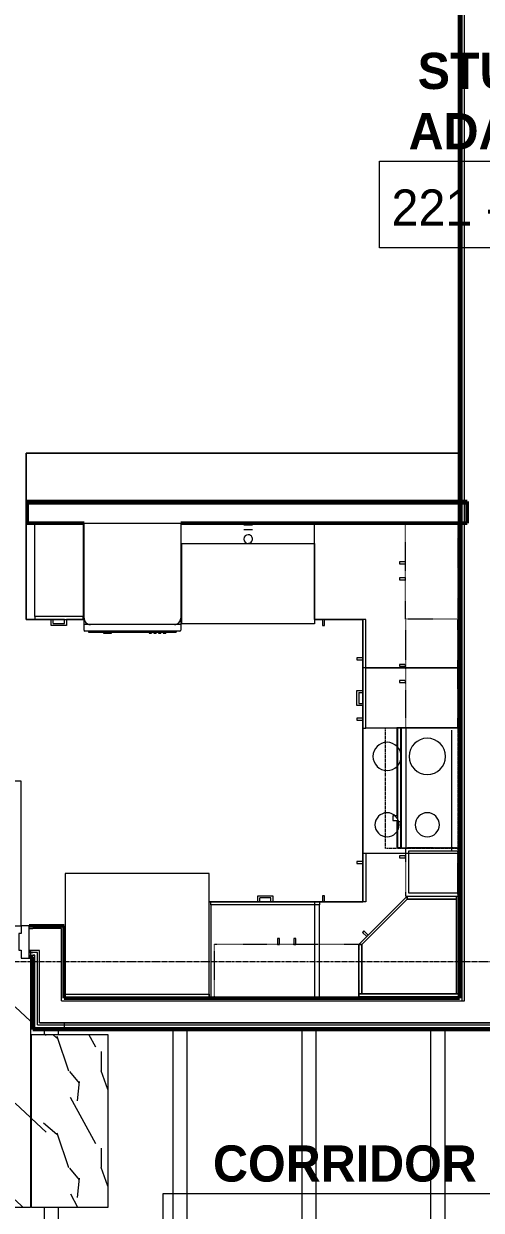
# Model space of a CAD drawing. Header units: inches. Extents: x -4218 to -1830, y 9767 to 12426.
# Drawn here: x -3028.8 to -2915.2, y 10405.5 to 10700.4 of the extents above; entities that cross this region are included whole.
import ezdxf

# ---------------------------------------------------------------- set-up
doc = ezdxf.new("R2010")
doc.units = ezdxf.units.IN
doc.header["$MEASUREMENT"] = 0
for name, pattern in [('Dash', [0.25, 0.125, -0.125]), ('Grid Line 1_2_', [0.875, 0.5, -0.125, 0.125, -0.125]), ('Overhead', [0.15625, 0.09375, -0.0625])]:
    doc.linetypes.add(name, pattern=pattern)
for name, color, linetype, lineweight in [('0-1', 7, 'Continuous', 5), ('0-2', 10, 'Continuous', 9), ('A-AREA-IDEN', 2, 'Continuous', 9), ('A-CLNG-1', 252, 'Continuous', 9), ('A-CLNG-2', 10, 'Continuous', 9), ('A-CLNG-PATT-1', 71, 'Continuous', 13), ('A-DOOR-1', 10, 'Continuous', 9), ('A-DOOR-2', 50, 'Continuous', 20), ('A-DOOR-FRAM-3', 50, 'Continuous', 20), ('A-FLOR-3', 192, 'Continuous', 9), ('A-WALL-1', 7, 'Continuous', 50), ('A-WALL-2', 250, 'Continuous', 13), ('A-WALL-4', 252, 'Continuous', 9), ('A-WALL-5', 253, 'Continuous', 9), ('A-WALL-7', 113, 'Continuous', 9), ('I-WALL-1', 7, 'Continuous', 50), ('I-WALL-3', 252, 'Continuous', 9), ('I-WALL-4', 253, 'Continuous', 9), ('I-WALL-5', 254, 'Continuous', 9), ('P-SANR-FIXT-1', 10, 'Continuous', 9), ('P-SANR-FIXT-2', 252, 'Continuous', 9), ('Q-CASE', 31, 'Continuous', 9), ('Q-CASE-1', 252, 'Continuous', 9), ('Q-CASE-2', 10, 'Continuous', 9), ('Q-CASE-3', 253, 'Continuous', 9), ('Q-CASE-4', 252, 'Dash', 9), ('Q-CASE-5', 253, 'Dash', 9), ('Q-CASE-6', 254, 'Continuous', 9), ('Q-CASE-8', 254, 'Dash', 9), ('Q-SPCQ-1', 10, 'Continuous', 9), ('Q-SPCQ-2', 91, 'Overhead', 9), ('S-BEAM', 12, 'Continuous', 9), ('S-GRID-1', 1, 'Grid Line 1_2_', 9)]:
    doc.layers.add(name, color=color, linetype=linetype, lineweight=lineweight)
doc.styles.add('Century Gothic', font='ufonts.com_century-gothic.ttf', dxfattribs={"height": 9})
doc.styles.add('Century Gothic_B', font='GOTHICB.TTF', dxfattribs={"height": 9})

# ---------------------------------------------------------------- blocks, each defined once
blk = doc.blocks.new('Refrigerator_-_Side-by-Side_6047 - 36_ X 30_-345559-BACKGROUND - RCP - 2ND FLOOR')
at = {"layer": 'Q-SPCQ-1'}
for p, q in [((17.87, 14.42), (-17.88, 14.42)), ((-17.88, 14.42), (-17.88, -15.58)), ((17.87, -15.58), (17.87, 14.42)), ((-17.88, -15.58), (17.87, -15.58))]:
    blk.add_line(p, q, dxfattribs=at)
blk = doc.blocks.new('Range - 24_ x 30_-2320547-BACKGROUND - RCP - 2ND FLOOR')
at = {"layer": 'Q-SPCQ-1'}
blk.add_line((0, 22), (30, 22), dxfattribs=at)
for centre, radius, start, end in [((6.5, 16), 4.5, 360, 180), ((23.5, 16), 3, 360, 180), ((6.5, 16), 4.5, 180, 360), ((23.5, 16), 3, 180, 0), ((6.5, 6), 3.5, 360, 180), ((23.5, 6), 3, 360, 180), ((6.5, 6), 3.5, 180, 0), ((23.5, 6), 3, 180, 360)]:
    blk.add_arc(centre, radius, start, end, dxfattribs=at)
blk = doc.blocks.new('Dishwasher_15404 - 34_ counter-V56-BACKGROUND - RCP - 2ND FLOOR')
at = {"layer": 'Q-SPCQ-1'}
for p, q in [((0, 24), (23.68, 24)), ((0, 0), (0, 24)), ((23.68, 24), (25.25, 24)), ((25.25, 24), (26.68, 24)), ((25.25, 24), (25.25, 22.43)), ((26.87, 23.8), (26.87, 0.2)), ((25.25, 22.43), (25.25, 1.57)), ((26.87, 22.91), (27.12, 22.91)), ((27.12, 21.39), (27.12, 22.91)), ((27.12, 20.19), (27.12, 21.39)), ((27.12, 20.28), (27.37, 20.28)), ((27.12, 3.81), (27.12, 20.19)), ((27.12, 19.69), (27.37, 19.69)), ((27.12, 19.1), (27.37, 19.1)), ((27.12, 18.51), (27.37, 18.51)), ((27.12, 17.92), (27.37, 17.92)), ((27.37, 17.33), (27.37, 17.92)), ((27.37, 19.69), (27.37, 20.28)), ((27.37, 18.51), (27.37, 19.1)), ((27.12, 17.33), (27.37, 17.33)), ((27.12, 16.74), (27.37, 16.74)), ((27.12, 16.15), (27.37, 16.15)), ((27.37, 16.15), (27.37, 16.74)), ((27.37, 6.79), (27.12, 6.79)), ((27.37, 5.81), (27.37, 6.79)), ((27.12, 4.82), (27.37, 4.82)), ((27.12, 2.61), (27.12, 3.81)), ((27.37, 4.82), (27.37, 5.81)), ((23.68, 0), (0, 0)), ((25.25, 1.57), (25.25, 0)), ((26.87, 1.09), (27.12, 1.09)), ((27.12, 1.09), (27.12, 2.61)), ((25.25, 0), (23.68, 0)), ((26.68, 0), (25.25, 0))]:
    blk.add_line(p, q, dxfattribs=at)
for centre, radius, start, end in [((23.68, 22.43), 1.57, 360, 90), ((26.68, 23.8), 0.197, 360, 90), ((23.68, 22.43), 1.57, 32.077, 42.3359), ((23.68, 22.43), 1.57, 17.8182, 27.5266), ((23.68, 22.43), 1.57, 360, 12.8219), ((23.68, 1.57), 1.57, 270, 360), ((23.68, 1.57), 1.57, 317.6641, 327.923), ((23.68, 1.57), 1.57, 332.4734, 342.1818), ((23.68, 1.57), 1.57, 346.3575, 360), ((26.68, 0.2), 0.197, 270, 360), ((26.68, 0.2), 0.197, 270, 345)]:
    blk.add_arc(centre, radius, start, end, dxfattribs=at)
blk = doc.blocks.new('30quot_MicrowaveVent_11166 - 70cm miele oven-V57-BACKGROUND - RCP - 2ND FLOOR')
at = {"layer": 'Q-CASE-1'}
for p, q in [((-14.2, -0.38), (-14.2, -13.23)), ((15.68, -13.23), (15.68, -0.38)), ((-14.2, -13.23), (-14.2, -14.49)), ((15.68, -13.23), (-14.2, -13.23)), ((-14.2, -14.49), (15.68, -14.49)), ((9.18, -14.61), (-14.2, -14.61)), ((-14.2, -14.61), (-14.2, -15.39)), ((9.18, -14.61), (9.18, -15.39)), ((15.68, -14.61), (9.18, -14.61)), ((9.18, -14.61), (9.18, -15.39)), ((15.68, -14.49), (15.68, -13.23)), ((15.68, -14.61), (15.68, -15.39)), ((-14.2, -15.39), (-14.2, -15.54)), ((-14.2, -15.39), (9.18, -15.39)), ((-14.2, -15.54), (-14.2, -15.6)), ((-14.2, -15.6), (7.69, -15.6)), ((7.69, -15.39), (7.69, -16.16)), ((7.69, -16.16), (7.69, -16.6)), ((7.69, -16.6), (7.69, -16.55)), ((7.69, -16.6), (8.88, -16.6)), ((8.88, -16.55), (8.88, -15.39)), ((8.88, -15.6), (15.68, -15.6)), ((9.18, -15.39), (15.68, -15.39)), ((15.68, -15.6), (15.68, -15.39))]:
    blk.add_line(p, q, dxfattribs=at)
at = {"layer": 'Q-CASE-3'}
for p, q in [((-14.2, 0), (-14.2, -0.38)), ((15.68, -0.38), (15.68, 0))]:
    blk.add_line(p, q, dxfattribs=at)
at = {"layer": 'Q-CASE-6'}
blk.add_line((15.68, 0), (-14.2, 0), dxfattribs=at)
blk = doc.blocks.new('300 Series Wall Hung Cabinet_302 - 36_ x 36_-2571299-BACKGROUND - RCP - 2ND FLOOR')
at = {"layer": 'Q-CASE-1'}
for p, q in [((-1.76, -13.19), (-2.25, -13.19)), ((-2.25, -13.19), (-2.25, -14.69)), ((-2.25, -14.69), (-1.76, -14.69)), ((-1.76, -14.69), (-1.76, -13.19)), ((2.24, -13.19), (1.75, -13.19)), ((1.75, -13.19), (1.75, -14.69)), ((1.75, -14.69), (2.24, -14.69)), ((2.24, -14.69), (2.24, -13.19))]:
    blk.add_line(p, q, dxfattribs=at)
at = {"layer": 'Q-CASE-4'}
for p, q in [((-18, -0.19), (-18, -13.19)), ((18, -13.19), (18, -0.19)), ((-18, -13.19), (18, -13.19))]:
    blk.add_line(p, q, dxfattribs=at)
at = {"layer": 'Q-CASE-5'}
blk.add_line((18, -0.19), (-18, -0.19), dxfattribs=at)
blk = doc.blocks.new('Base Cabinet 3 Drawer 230 - Base Cabinet 3 Drawer 230 27_-2602705-BACKGROUND - RCP - 2ND FLOOR')
at = {"layer": 'Q-CASE-2'}
for p, q in [((-12.76, 24), (14.24, 24)), ((-12.76, 23.25), (-12.76, 24)), ((-1.14, 24), (-1.14, 25.5)), ((-1.14, 25.5), (2.61, 25.5)), ((-1.14, 24), (-0.64, 24)), ((2.11, 25), (-0.64, 25)), ((-0.64, 24), (-0.64, 25)), ((2.11, 24), (2.11, 25)), ((2.61, 24), (2.11, 24)), ((2.61, 25.5), (2.61, 24)), ((14.24, 24), (14.24, 23.25)), ((14.24, 23.25), (-12.76, 23.25)), ((-12.76, 23.25), (-12.76, 0)), ((14.24, 0), (14.24, 23.25)), ((-12.76, 0), (14.24, 0))]:
    blk.add_line(p, q, dxfattribs=at)
blk = doc.blocks.new('Base Cabinet 4 Drawer 254 - Base Cabinet 4 Drawer 254 12_-2556189-BACKGROUND - RCP - 2ND FLOOR')
at = {"layer": 'Q-CASE-2'}
for p, q in [((-5.26, -23.25), (-5.26, 0)), ((-5.26, 0), (6.74, 0)), ((6.74, 0), (6.74, -23.25)), ((-5.26, -23.25), (-5.26, -24)), ((6.74, -23.25), (-5.26, -23.25)), ((6.74, -24), (6.74, -23.25)), ((-5.26, -24), (6.74, -24)), ((-0.64, -24), (-1.14, -24)), ((-1.14, -25.5), (-1.14, -24)), ((2.61, -25.5), (-1.14, -25.5)), ((-0.64, -25), (-0.64, -24)), ((-0.64, -25), (2.11, -25)), ((2.11, -25), (2.11, -24)), ((2.11, -24), (2.61, -24)), ((2.61, -24), (2.61, -25.5))]:
    blk.add_line(p, q, dxfattribs=at)
blk = doc.blocks.new('kitchen_faucet_14143 - kitchen_faucet_14143-V58-BACKGROUND - RCP - 2ND FLOOR')
at = {"layer": 'P-SANR-FIXT-2'}
for p, q in [((2.26, 0.54), (2.26, 1.08)), ((2.26, -1.08), (2.26, 0.54)), ((2.34, 1.08), (2.34, 0.54)), ((2.34, 0.54), (2.34, -0.28)), ((3.44, 0.29), (3.44, 1.08)), ((3.44, -1.08), (3.44, 0.28)), ((2.34, -0.28), (2.34, -1.08))]:
    blk.add_line(p, q, dxfattribs=at)
at = {"layer": 'P-SANR-FIXT-2', "flags": 128}
for points in [[(-1.12, 0.66), (-1.08, 0.65), (-1.04, 0.64)], [(-1.04, 0.64), (-1, 0.62), (-0.96, 0.61), (-0.92, 0.6)]]:
    blk.add_lwpolyline(points, dxfattribs=at)
at = {"layer": 'P-SANR-FIXT-2'}
for start, end in [(0, 180), (180, 195), (225, 0), (195, 225)]:
    blk.add_arc((0, 0), 1.08, start, end, dxfattribs=at)
blk = doc.blocks.new('Stainless Steel Farmhous Kitchen Sink - Stainless Steel Farmhous Kitchen Sink-2552578-BACKGROUND - RCP - 2ND FLOOR')
at = {"layer": 'P-SANR-FIXT-1'}
for p, q in [((-33, 22.2), (0, 22.2)), ((-33, 2.25), (-33, 22.2)), ((0, 22.2), (0, 2.25)), ((0, 2.25), (-33, 2.25))]:
    blk.add_line(p, q, dxfattribs=at)
blk = doc.blocks.new('308 - 308-V60-BACKGROUND - RCP - 2ND FLOOR')
at = {"layer": 'Q-CASE'}
for p, q in [((-12, 13.19), (0, 25.19)), ((0, 24.44), (-11.25, 13.19)), ((0, 25.19), (0, 24.44)), ((-11.25, 13.19), (-12, 13.19))]:
    blk.add_line(p, q, dxfattribs=at)
at = {"layer": 'Q-CASE-1'}
for p, q in [((-11.25, 13.19), (0, 24.44)), ((0, 25.19), (12.25, 25.19)), ((0, 24.44), (0, 25.19)), ((0, 24.44), (12.25, 24.44)), ((12.25, 24.44), (0, 24.44)), ((12.25, 25.19), (12.25, 24.44)), ((12.25, 0.94), (12.25, 25.19)), ((12.25, 25.19), (12.63, 25.19)), ((12.25, 24.44), (12.25, 0.94)), ((-10.76, 16.55), (-11.11, 16.2)), ((-11.11, 16.2), (-10.05, 15.14)), ((-9.7, 15.49), (-10.76, 16.55)), ((-12, 13.19), (-11.25, 13.19)), ((-12, 0.94), (-12, 13.19)), ((-11.25, 0.94), (-11.25, 13.19)), ((-11.25, 13.19), (-11.25, 0.94)), ((-11.25, 0.94), (-12, 0.94)), ((-12, 0.19), (-12, 0.94)), ((-12, 0.94), (12.63, 0.94)), ((12.25, 0.94), (-11.25, 0.94)), ((12.63, 0.94), (12.25, 0.94))]:
    blk.add_line(p, q, dxfattribs=at)
at = {"layer": 'Q-CASE-3'}
for p, q in [((12.63, 25.19), (13, 25.19)), ((12.62, 0.19), (-12, 0.19)), ((13, 0.94), (12.63, 0.94)), ((12.63, 0.94), (13, 0.94))]:
    blk.add_line(p, q, dxfattribs=at)
at = {"layer": 'Q-CASE-6'}
for p, q in [((13, 25.19), (13, 0.94)), ((13, 0.19), (12.63, 0.19)), ((13, 0.94), (13, 0.19))]:
    blk.add_line(p, q, dxfattribs=at)
blk = doc.blocks.new('Base Cabinet Corner 197 - Base Cabinet Corner 197-2569781-BACKGROUND - RCP - 2ND FLOOR')
at = {"layer": 'Q-CASE-2'}
for p, q in [((0.74, 36), (-23.26, 36)), ((-23.26, 36), (-23.26, 0)), ((0.74, 23.25), (0.74, 36)), ((0.74, 24), (0.74, 36)), ((0.73, 34), (0.73, 33.51)), ((2.23, 34), (0.73, 34)), ((0.73, 33.51), (2.23, 33.51)), ((2.23, 33.51), (2.23, 34)), ((12.74, 24), (0.74, 24)), ((0.74, 23.25), (0.74, 24)), ((10.73, 25.5), (10.24, 25.5)), ((10.24, 25.5), (10.24, 24)), ((10.24, 24), (10.73, 24)), ((10.73, 24), (10.73, 25.5)), ((12.74, 0), (12.74, 24)), ((12.74, 23.25), (0.74, 23.25)), ((-23.26, 0), (12.74, 0))]:
    blk.add_line(p, q, dxfattribs=at)
blk = doc.blocks.new('300 Series Wall Hung Cabinet_302 - 27_ X 36_-2604985-BACKGROUND - RCP - 2ND FLOOR')
at = {"layer": 'Q-CASE-1'}
for p, q in [((-1.76, -13.19), (-2.25, -13.19)), ((-2.25, -13.19), (-2.25, -14.69)), ((-2.25, -14.69), (-1.76, -14.69)), ((-1.76, -14.69), (-1.76, -13.19)), ((2.24, -13.19), (1.75, -13.19)), ((1.75, -13.19), (1.75, -14.69)), ((1.75, -14.69), (2.24, -14.69)), ((2.24, -14.69), (2.24, -13.19))]:
    blk.add_line(p, q, dxfattribs=at)
at = {"layer": 'Q-CASE-4'}
for p, q in [((-13.5, -0.19), (-13.5, -13.19)), ((13.5, -13.19), (13.5, -0.19)), ((-13.5, -13.19), (13.5, -13.19))]:
    blk.add_line(p, q, dxfattribs=at)
at = {"layer": 'Q-CASE-5'}
blk.add_line((13.5, -0.19), (-13.5, -0.19), dxfattribs=at)
blk = doc.blocks.new('Base Cabinet Corner 197 - Base Cabinet Corner 197-2565125-BACKGROUND - RCP - 2ND FLOOR')
at = {"layer": 'Q-CASE-2'}
for p, q in [((-23.26, 0), (12.74, 0)), ((-23.26, -36), (-23.26, 0)), ((12.74, 0), (12.74, -24)), ((0.74, -23.25), (0.74, -36)), ((12.74, -23.25), (0.74, -23.25)), ((0.74, -23.25), (0.74, -24)), ((0.74, -24), (0.74, -36)), ((12.74, -24), (0.74, -24)), ((10.73, -24), (10.24, -24)), ((10.24, -24), (10.24, -25.5)), ((10.24, -25.5), (10.73, -25.5)), ((10.73, -25.5), (10.73, -24)), ((2.23, -33.51), (0.73, -33.51)), ((0.73, -33.51), (0.73, -34)), ((0.73, -34), (2.23, -34)), ((2.23, -34), (2.23, -33.51)), ((0.74, -36), (-23.26, -36))]:
    blk.add_line(p, q, dxfattribs=at)
blk = doc.blocks.new('300 Series Wall Hung Cabinet_301 - 12_-2216986-BACKGROUND - RCP - 2ND FLOOR')
at = {"layer": 'Q-CASE-1'}
for p, q in [((-5.25, -12.44), (-5.25, -0.19)), ((5.25, -0.19), (5.25, -12.44)), ((5.25, -12.44), (-5.25, -12.44)), ((-3.51, -13.19), (-4, -13.19)), ((-4, -13.19), (-4, -14.69)), ((-4, -14.69), (-3.51, -14.69)), ((-3.51, -14.69), (-3.51, -13.19))]:
    blk.add_line(p, q, dxfattribs=at)
at = {"layer": 'Q-CASE-3'}
blk.add_line((-5.25, -0.19), (5.25, -0.19), dxfattribs=at)
at = {"layer": 'Q-CASE-4'}
for p, q in [((-6, -0.19), (-6, -13.19)), ((6, -13.19), (6, -0.19)), ((-6, -13.19), (6, -13.19))]:
    blk.add_line(p, q, dxfattribs=at)
at = {"layer": 'Q-CASE-5'}
blk.add_line((6, -0.19), (-6, -0.19), dxfattribs=at)
blk = doc.blocks.new('Single Door 1 Drawer 211 - 211 Base Cabinet Single Door1 Drawer 15_-2709718-BACKGROUND - RCP - 2ND FLOOR')
at = {"layer": 'Q-CASE-2'}
for p, q in [((-11.26, -23.25), (-11.26, 0)), ((-11.26, 0), (3.74, 0)), ((3.74, 0), (3.74, -23.25)), ((-11.26, -23.25), (-11.26, -24)), ((3.74, -23.25), (-11.26, -23.25)), ((3.74, -24), (3.74, -23.25)), ((-11.26, -24), (3.74, -24)), ((-5.14, -24), (-5.64, -24)), ((-5.64, -25.5), (-5.64, -24)), ((-1.89, -25.5), (-5.64, -25.5)), ((-5.14, -25), (-5.14, -24)), ((-5.14, -25), (-2.39, -25)), ((-2.39, -25), (-2.39, -24)), ((-2.39, -24), (-1.89, -24)), ((-1.89, -24), (-1.89, -25.5)), ((1.73, -24), (1.24, -24)), ((1.24, -24), (1.24, -25.5)), ((1.24, -25.5), (1.73, -25.5)), ((1.73, -25.5), (1.73, -24))]:
    blk.add_line(p, q, dxfattribs=at)
blk = doc.blocks.new('300 Series Wall Hung Cabinet_302 - 24_ X 36_-V72-BACKGROUND - RCP - 2ND FLOOR')
at = {"layer": 'Q-CASE-1'}
for p, q in [((-1.76, 14.69), (-2.25, 14.69)), ((-2.25, 14.69), (-2.25, 13.19)), ((-2.25, 13.19), (-1.76, 13.19)), ((-1.76, 13.19), (-1.76, 14.69)), ((2.24, 14.69), (1.75, 14.69)), ((1.75, 14.69), (1.75, 13.19)), ((1.75, 13.19), (2.24, 13.19)), ((2.24, 13.19), (2.24, 14.69))]:
    blk.add_line(p, q, dxfattribs=at)
at = {"layer": 'Q-CASE-4'}
for p, q in [((-12, 0.19), (-12, 13.19)), ((-12, 13.19), (11.87, 13.19))]:
    blk.add_line(p, q, dxfattribs=at)
at = {"layer": 'Q-CASE-5'}
for p, q in [((11.87, 13.19), (12, 13.19)), ((12, 13.19), (12, 0.19)), ((11.87, 0.19), (-12, 0.19))]:
    blk.add_line(p, q, dxfattribs=at)
at = {"layer": 'Q-CASE-8'}
blk.add_line((12, 0.19), (11.87, 0.19), dxfattribs=at)
blk = doc.blocks.new('Range_Hood_386 - 30_ Wide-2577799-BACKGROUND - RCP - 2ND FLOOR')
at = {"layer": 'Q-SPCQ-2'}
for p, q in [((-15, -6), (-15, 12)), ((-15, 12), (15, 12)), ((15, 12), (15, -6)), ((15, -6), (-15, -6))]:
    blk.add_line(p, q, dxfattribs=at)
blk = doc.blocks.new('CTR - 1st Phase - Unit Layouts_rvt-1-BACKGROUND - RCP - 2ND FLOOR')
at = {"layer": 'A-WALL-1'}
for p, q in [((-3027.92, 10576.29), (-3027.92, 10581.66)), ((-3027.92, 10581.66), (-2918.7, 10581.66)), ((-2918.7, 10581.66), (-2918.7, 10576.29)), ((-3013.82, 10576.29), (-3027.92, 10576.29)), ((-2918.7, 10576.29), (-2989.82, 10576.29))]:
    blk.add_line(p, q, dxfattribs=at)
at = {"layer": 'A-WALL-2'}
blk.add_line((-3027.92, 10581.04), (-2918.7, 10581.04), dxfattribs=at)
at = {"layer": 'A-WALL-4'}
for p, q in [((-3027.92, 10581.66), (-3027.92, 10576.29)), ((-3027.92, 10581.66), (-2920.57, 10581.66)), ((-3013.82, 10576.29), (-3027.92, 10576.29)), ((-2920.57, 10576.29), (-2989.82, 10576.29))]:
    blk.add_line(p, q, dxfattribs=at)
at = {"layer": 'A-WALL-5'}
for p, q in [((-2920.57, 10581.66), (-2918.7, 10581.66)), ((-2918.7, 10581.66), (-2918.7, 10576.29)), ((-2918.7, 10576.29), (-2920.57, 10576.29))]:
    blk.add_line(p, q, dxfattribs=at)
at = {"layer": 'A-WALL-7'}
for p, q in [((-2920.57, 10593.66), (-3028.16, 10593.66)), ((-3028.16, 10593.66), (-3028.16, 10552.29)), ((-3028.16, 10552.29), (-3028.16, 10593.66)), ((-3028.16, 10593.66), (-2920.57, 10593.66)), ((-2920.57, 10581.66), (-2920.57, 10593.66)), ((-2920.57, 10593.66), (-2920.57, 10581.66)), ((-2920.57, 10576.29), (-2920.57, 10581.66)), ((-2920.57, 10581.66), (-2920.57, 10576.29)), ((-2920.57, 10458.16), (-2920.57, 10576.29)), ((-2920.57, 10576.29), (-2920.57, 10458.16)), ((-3028.16, 10552.29), (-3021.94, 10552.29)), ((-3021.94, 10552.29), (-3028.16, 10552.29)), ((-3021.45, 10552.29), (-3018.7, 10552.29)), ((-3018.7, 10552.29), (-3021.45, 10552.29)), ((-3018.21, 10552.29), (-3013.82, 10552.29)), ((-3013.82, 10552.29), (-3018.21, 10552.29)), ((-2989.82, 10552.29), (-2989.57, 10552.29)), ((-2989.57, 10552.29), (-2989.82, 10552.29)), ((-2956.57, 10552.29), (-2954.57, 10552.29)), ((-2954.57, 10552.29), (-2956.57, 10552.29)), ((-2954.09, 10552.29), (-2944.57, 10552.29)), ((-2944.57, 10552.29), (-2954.09, 10552.29)), ((-2944.57, 10552.29), (-2944.57, 10542.79)), ((-2944.57, 10542.79), (-2944.57, 10552.29)), ((-2944.57, 10542.79), (-2944.57, 10542.3)), ((-2944.57, 10542.3), (-2944.57, 10534.66)), ((-2944.57, 10534.66), (-2944.57, 10542.3)), ((-2944.57, 10534.66), (-2944.57, 10534.17)), ((-2944.57, 10534.17), (-2944.57, 10531.41)), ((-2944.57, 10531.41), (-2944.57, 10534.17)), ((-2944.57, 10531.41), (-2944.57, 10530.91)), ((-2944.57, 10530.91), (-2944.57, 10527.79)), ((-2944.57, 10527.79), (-2944.57, 10530.91)), ((-2944.57, 10527.79), (-2944.57, 10527.3)), ((-2944.57, 10527.3), (-2944.57, 10492.15)), ((-2944.57, 10492.15), (-2944.57, 10527.3)), ((-2944.57, 10492.15), (-2944.57, 10491.66)), ((-2944.57, 10491.66), (-2944.57, 10482.16)), ((-2944.57, 10482.16), (-2944.57, 10491.66)), ((-2970.7, 10482.16), (-2982.77, 10482.16)), ((-2982.77, 10482.16), (-2970.7, 10482.16)), ((-2970.2, 10482.16), (-2970.7, 10482.16)), ((-2967.45, 10482.16), (-2970.2, 10482.16)), ((-2970.2, 10482.16), (-2967.45, 10482.16)), ((-2966.95, 10482.16), (-2967.45, 10482.16)), ((-2944.57, 10482.16), (-2966.95, 10482.16)), ((-2966.95, 10482.16), (-2944.57, 10482.16)), ((-2982.77, 10459.16), (-2982.77, 10458.16)), ((-2982.77, 10458.16), (-2982.77, 10459.16)), ((-2982.77, 10458.16), (-2920.57, 10458.16)), ((-2920.57, 10458.16), (-2982.77, 10458.16))]:
    blk.add_line(p, q, dxfattribs=at)
at = {"layer": '0-2'}
for name, p in [('Base Cabinet 4 Drawer 254 - Base Cabinet 4 Drawer 254 12_-2556189-BACKGROUND - RCP - 2ND FLOOR', (-3020.81, 10576.31)), ('Base Cabinet 3 Drawer 230 - Base Cabinet 3 Drawer 230 27_-2602705-BACKGROUND - RCP - 2ND FLOOR', (-2969.56, 10458.16)), ('308 - 308-V60-BACKGROUND - RCP - 2ND FLOOR', (-2933.57, 10458.35))]:
    blk.add_blockref(name, p, dxfattribs=at)
for name, p, rotation in [('Dishwasher_15404 - 34_ counter-V56-BACKGROUND - RCP - 2ND FLOOR', (-3013.82, 10576.31), 269.9999999999772), ('kitchen_faucet_14143 - kitchen_faucet_14143-V58-BACKGROUND - RCP - 2ND FLOOR', (-2973.07, 10572.33), 90.00000000000729), ('Base Cabinet Corner 197 - Base Cabinet Corner 197-2565125-BACKGROUND - RCP - 2ND FLOOR', (-2920.57, 10553.03), 269.9999999999955), ('300 Series Wall Hung Cabinet_302 - 24_ X 36_-V72-BACKGROUND - RCP - 2ND FLOOR', (-2920.76, 10564.42), 89.99999999999984), ('Stainless Steel Farmhous Kitchen Sink - Stainless Steel Farmhous Kitchen Sink-2552578-BACKGROUND - RCP - 2ND FLOOR', (-2989.57, 10573.46), 180), ('300 Series Wall Hung Cabinet_302 - 27_ X 36_-2604985-BACKGROUND - RCP - 2ND FLOOR', (-2920.76, 10538.92), 269.9999999999998), ('Single Door 1 Drawer 211 - 211 Base Cabinet Single Door1 Drawer 15_-2709718-BACKGROUND - RCP - 2ND FLOOR', (-2920.57, 10529.03), 269.9999999999974), ('Range - 24_ x 30_-2320547-BACKGROUND - RCP - 2ND FLOOR', (-2944.57, 10524.79), 269.9999999999817), ('Range_Hood_386 - 30_ Wide-2577799-BACKGROUND - RCP - 2ND FLOOR', (-2932.95, 10510.42), 270.0000000000022), ('30quot_MicrowaveVent_11166 - 70cm miele oven-V57-BACKGROUND - RCP - 2ND FLOOR', (-2920.57, 10511.22), 269.9999999999994), ('300 Series Wall Hung Cabinet_301 - 12_-2216986-BACKGROUND - RCP - 2ND FLOOR', (-2920.76, 10489.54), 269.9999999999998), ('Base Cabinet Corner 197 - Base Cabinet Corner 197-2569781-BACKGROUND - RCP - 2ND FLOOR', (-2920.57, 10481.43), 90.00000000000179), ('Refrigerator_-_Side-by-Side_6047 - 36_ X 30_-345559-BACKGROUND - RCP - 2ND FLOOR', (-3000.65, 10473.59), 180), ('300 Series Wall Hung Cabinet_302 - 36_ x 36_-2571299-BACKGROUND - RCP - 2ND FLOOR', (-2963.51, 10458.35), 180)]:
    blk.add_blockref(name, p, dxfattribs=dict(at, rotation=rotation))
blk = doc.blocks.new('HOLLOW METAL - UNIT DOOR-2191979-BACKGROUND - RCP - 2ND FLOOR')
at = {"layer": 'A-DOOR-1'}
blk.add_arc((18, 4.125), 36, 90, 180, dxfattribs=at)
at = {"layer": 'A-DOOR-2'}
for p, q in [((18, 40.125), (16.25, 40.125)), ((16.25, 40.125), (16.25, 4.125)), ((18, 4.125), (18, 40.125)), ((16.25, 4.125), (18, 4.125))]:
    blk.add_line(p, q, dxfattribs=at)
at = {"layer": 'A-DOOR-FRAM-3'}
for p, q in [((-18, 4.125), (-20, 4.125)), ((-20, 4.125), (-20, -3.875)), ((-18, 2.1875), (-18, 4.125)), ((18, 4.125), (18, 2.1875)), ((20, 4.125), (18, 4.125)), ((20, -3.875), (20, 4.125)), ((-17.375, 2.1875), (-18, 2.1875)), ((-17.375, -1.9375), (-17.375, 2.1875)), ((18, 2.1875), (17.375, 2.1875)), ((17.375, 2.1875), (17.375, -1.9375)), ((-18, -3.875), (-18, -1.9375)), ((-18, -1.9375), (-17.375, -1.9375)), ((17.375, -1.9375), (18, -1.9375)), ((18, -1.9375), (18, -3.875)), ((-20, -3.875), (-18, -3.875)), ((18, -3.875), (20, -3.875))]:
    blk.add_line(p, q, dxfattribs=at)
blk = doc.blocks.new('CTR - 1st Phase - Common Walls_rvt-1-BACKGROUND - RCP - 2ND FLOOR')
at = {"layer": 'A-CLNG-PATT-1'}
h = blk.add_hatch(dxfattribs=at)
h.set_pattern_fill('FP_2', color=256, style=0, pattern_type=2)
h.set_pattern_definition([(108.435, (6.24, 0), (-23.9995167, 47.999875), [9.107, -66.787]), (139.399, (3.36, 8.64), (-144.0005735, 119.9994401), [4.425, -216.844]), (136.848, (24, 11.52), (-360.00235884, 335.99803914), [10.527, -515.834]), (109.983, (16.32, 18.72), (-71.99926767, 192.0004429), [5.618, -275.295]), (90, (14.4, 0), (-24, 24), [4.8, -19.2]), (118.443, (14.4, 4.8), (168.00080613, -311.999948405), [13.101, -641.971]), (84.289, (8.16, 16.32), (-24.00143285, -215.9997167), [4.824, -236.373]), (129.806, (8.64, 21.12), (96.0006462, -119.9991583), [3.749, -183.697])])
h.paths.add_polyline_path([(-3026.86, 10406.19), (-3007.91, 10406.19), (-3007.91, 10449.16), (-3026.86, 10449.16), (-3026.86, 10407.08)], flags=0)
h.paths.add_polyline_path([(-3083.22, 10406.19), (-3065.51, 10406.19), (-3065.51, 10468.16), (-3067.42, 10468.16), (-3067.42, 10469.8), (-3084.46, 10469.8), (-3084.46, 10406.19)], flags=0)
h.paths.add_polyline_path([(-3065.26, 10406.19), (-3027.11, 10406.19), (-3027.11, 10469.8), (-3027.42, 10469.8), (-3027.42, 10468.16), (-3029.42, 10468.16), (-3029.42, 10469.8), (-3065.26, 10469.8), (-3065.26, 10407.08)], flags=0)
at = {"layer": 'A-CLNG-1'}
for p, q in [((-3027.42, 10469.8), (-3027.11, 10469.8)), ((-3027.11, 10469.8), (-3027.11, 10468.41))]:
    blk.add_line(p, q, dxfattribs=at)
at = {"layer": 'A-CLNG-2'}
for p, q in [((-3027.11, 10468.41), (-3027.11, 10406.19)), ((-3026.86, 10406.19), (-3026.86, 10449.16)), ((-3026.86, 10449.16), (-3007.91, 10449.16)), ((-3007.91, 10449.16), (-3007.91, 10406.19)), ((-3027.11, 10406.19), (-3065.26, 10406.19)), ((-3007.91, 10406.19), (-3026.86, 10406.19))]:
    blk.add_line(p, q, dxfattribs=at)
at = {"layer": 'A-WALL-2'}
for p, q in [((-2919.95, 10458.16), (-2919.95, 10843.14)), ((-2919.32, 10458.16), (-2919.32, 10843.14)), ((-3027.42, 10475.54), (-3026.52, 10475.54)), ((-3024.9, 10475.54), (-3026.52, 10475.54)), ((-3019.4, 10475.54), (-3024.9, 10475.54)), ((-3019.4, 10457.54), (-3019.4, 10475.54)), ((-3027.42, 10470.04), (-3026.52, 10470.04)), ((-3027.42, 10469.54), (-3026.52, 10469.54)), ((-3027.42, 10468.91), (-3026.52, 10468.91)), ((-3025.4, 10470.04), (-3026.52, 10470.04)), ((-3026.02, 10469.54), (-3026.52, 10469.54)), ((-3026.02, 10468.91), (-3026.52, 10468.91)), ((-3025.4, 10469.54), (-3026.02, 10469.54)), ((-3026.02, 10450.91), (-3026.02, 10468.91)), ((-3024.9, 10470.04), (-3025.4, 10470.04)), ((-3025.4, 10451.54), (-3025.4, 10469.54)), ((-3024.9, 10452.04), (-3024.9, 10470.04)), ((-3019.4, 10457.54), (-3018.77, 10457.54)), ((-3018.77, 10457.54), (-2919.95, 10457.54)), ((-2919.95, 10457.54), (-2919.95, 10458.16)), ((-2919.95, 10457.54), (-2919.32, 10457.54)), ((-2919.95, 10457.54), (-2919.32, 10457.54)), ((-2919.32, 10457.54), (-2919.32, 10458.16)), ((-3026.02, 10450.91), (-3026.02, 10450.41)), ((-3026.02, 10450.91), (-3025.4, 10450.91)), ((-3026.02, 10450.41), (-3026.02, 10450.91)), ((-3025.4, 10451.54), (-3024.9, 10451.54)), ((-3025.4, 10450.91), (-3018.77, 10450.91)), ((-3024.9, 10452.04), (-3019.4, 10452.04)), ((-3024.9, 10451.54), (-3018.77, 10451.54)), ((-3019.4, 10452.04), (-3018.77, 10452.04)), ((-3018.77, 10452.04), (-2786.1, 10452.04)), ((-3018.77, 10451.54), (-2786.1, 10451.54)), ((-3018.77, 10450.91), (-2786.1, 10450.91))]:
    blk.add_line(p, q, dxfattribs=at)
at = {"layer": 'I-WALL-1'}
for p, q in [((-2920.57, 10458.16), (-2920.57, 10843.14)), ((-3027.42, 10476.16), (-3026.52, 10476.16)), ((-3026.52, 10476.16), (-3019.4, 10476.16)), ((-3019.4, 10476.16), (-3018.77, 10476.16)), ((-3018.77, 10476.16), (-3018.77, 10458.16)), ((-3026.52, 10468.41), (-3027.42, 10468.41)), ((-3026.52, 10450.41), (-3026.52, 10468.41)), ((-3018.77, 10458.16), (-2920.57, 10458.16)), ((-3026.02, 10450.41), (-3026.52, 10450.41)), ((-3018.77, 10450.41), (-3026.02, 10450.41)), ((-2786.1, 10450.41), (-3018.77, 10450.41))]:
    blk.add_line(p, q, dxfattribs=at)
at = {"layer": 'I-WALL-3'}
for p, q in [((-3026.52, 10468.41), (-3027.11, 10468.41)), ((-3026.52, 10450.41), (-3026.52, 10468.41)), ((-3026.52, 10450.41), (-3026.15, 10450.41)), ((-2786.1, 10450.41), (-3007.91, 10450.41))]:
    blk.add_line(p, q, dxfattribs=at)
at = {"layer": 'I-WALL-4'}
for p, q in [((-3026.15, 10450.41), (-3018.77, 10450.41)), ((-3018.77, 10452.04), (-3018.77, 10450.79)), ((-3018.77, 10452.04), (-3018.77, 10450.79)), ((-3007.91, 10450.41), (-3018.77, 10450.41))]:
    blk.add_line(p, q, dxfattribs=at)
at = {"layer": 'I-WALL-5'}
blk.add_line((-3018.77, 10450.79), (-3018.77, 10450.41), dxfattribs=at)
blk.add_line((-3018.77, 10450.79), (-3018.77, 10450.41), dxfattribs=at)
at = {"layer": '0-2'}
blk.add_blockref('HOLLOW METAL - UNIT DOOR-2191979-BACKGROUND - RCP - 2ND FLOOR', (-3047.42, 10472.04), dxfattribs=at)
blk = doc.blocks.new('Dimension Lumber - LVL - 3_5X5_5-2690765-BACKGROUND - RCP - 2ND FLOOR')
at = {"layer": 'S-BEAM'}
for p, q in [((-34.9, 1.75), (-34.9, -1.75)), ((-34.9, 1.75), (-34.62, 1.75)), ((-34.62, 1.75), (-23.29, 1.75)), ((-20.91, 1.75), (-19.16, 1.75)), ((-16.78, 1.75), (-14.92, 1.75)), ((-12.54, 1.75), (-9.6, 1.75)), ((33.38, 1.75), (34.38, 1.75)), ((34.38, 1.75), (34.63, 1.75)), ((34.63, 1.75), (34.9, 1.75)), ((34.9, -1.75), (34.9, 1.75)), ((-34.9, -1.75), (-34.62, -1.75)), ((-34.62, -1.75), (-23.29, -1.75)), ((-20.91, -1.75), (-19.16, -1.75)), ((-16.78, -1.75), (-14.92, -1.75)), ((-12.54, -1.75), (-9.6, -1.75)), ((33.38, -1.75), (34.38, -1.75)), ((34.38, -1.75), (34.63, -1.75)), ((34.63, -1.75), (34.9, -1.75))]:
    blk.add_line(p, q, dxfattribs=at)
blk = doc.blocks.new('Dimension Lumber - LVL - 3_5X5_5-V215-BACKGROUND - RCP - 2ND FLOOR')
at = {"layer": 'S-BEAM'}
for p, q in [((-34.9, 1.75), (-34.9, -1.75)), ((-34.9, 1.75), (-34.63, 1.75)), ((-34.63, 1.75), (-23.29, 1.75)), ((-20.91, 1.75), (-19.16, 1.75)), ((-16.78, 1.75), (-14.92, 1.75)), ((-12.54, 1.75), (34.63, 1.75)), ((34.63, 1.75), (34.9, 1.75)), ((34.9, -1.75), (34.9, 1.75)), ((-34.9, -1.75), (-34.63, -1.75)), ((-34.63, -1.75), (-23.29, -1.75)), ((-20.91, -1.75), (-19.16, -1.75)), ((-16.78, -1.75), (-14.92, -1.75)), ((-12.54, -1.75), (34.63, -1.75)), ((34.63, -1.75), (34.9, -1.75))]:
    blk.add_line(p, q, dxfattribs=at)
blk = doc.blocks.new('Dimension Lumber - LVL - 3_5X5_5-V217-BACKGROUND - RCP - 2ND FLOOR')
at = {"layer": 'S-BEAM'}
for p, q in [((-34.9, 1.75), (-34.9, -1.75)), ((-34.86, 1.75), (-34.62, 1.75)), ((-34.62, 1.75), (-23.29, 1.75)), ((-20.91, 1.75), (-19.16, 1.75)), ((-16.78, 1.75), (-14.92, 1.75)), ((-12.54, 1.75), (34.63, 1.75)), ((34.63, 1.75), (34.9, 1.75)), ((34.9, -1.75), (34.9, 1.75)), ((-34.9, -1.75), (-34.62, -1.75)), ((-34.62, -1.75), (-23.29, -1.75)), ((-20.91, -1.75), (-19.16, -1.75)), ((-16.78, -1.75), (-14.92, -1.75)), ((-12.54, -1.75), (34.63, -1.75)), ((34.63, -1.75), (34.9, -1.75))]:
    blk.add_line(p, q, dxfattribs=at)

msp = doc.modelspace()

# ---------------------------------------------------------------- linework, layer by layer
at = {"layer": 'A-AREA-IDEN', "flags": 128}
for points in [[(-2940.47, 10666.22), (-2855.97, 10666.22), (-2855.97, 10644.72), (-2940.47, 10644.72)], [(-2994.18, 10409.63), (-2902.68, 10409.63), (-2902.68, 10388.13), (-2994.18, 10388.13)]]:
    msp.add_lwpolyline(points, close=True, dxfattribs=at)
at = {"layer": 'A-FLOR-3'}
for p, q in [((-3024.9, 10470.04), (-3027.42, 10470.04)), ((-3027.11, 10468.79), (-3026.15, 10468.79)), ((-3026.15, 10468.79), (-3026.15, 10450.79)), ((-3024.9, 10452.04), (-3024.9, 10470.04)), ((-3026.15, 10450.79), (-2778.72, 10450.79)), ((-2785.47, 10452.04), (-3024.9, 10452.04))]:
    msp.add_line(p, q, dxfattribs=at)
at = {"layer": 'S-GRID-1'}
msp.add_line((-1830.2, 10467.19), (-4168.71, 10467.19), dxfattribs=at)

# ---------------------------------------------------------------- block references
at = {"layer": '0-1'}
for name in ['CTR - 1st Phase - Unit Layouts_rvt-1-BACKGROUND - RCP - 2ND FLOOR', 'CTR - 1st Phase - Common Walls_rvt-1-BACKGROUND - RCP - 2ND FLOOR']:
    msp.add_blockref(name, (0, 0), dxfattribs=at)
at = {"layer": 'S-BEAM', "rotation": 90.00000000000057}
for name, p in [('Dimension Lumber - LVL - 3_5X5_5-2690765-BACKGROUND - RCP - 2ND FLOOR', (-3021.92, 10415.79)), ('Dimension Lumber - LVL - 3_5X5_5-V215-BACKGROUND - RCP - 2ND FLOOR', (-2989.92, 10415.79)), ('Dimension Lumber - LVL - 3_5X5_5-V215-BACKGROUND - RCP - 2ND FLOOR', (-2957.92, 10415.79)), ('Dimension Lumber - LVL - 3_5X5_5-V217-BACKGROUND - RCP - 2ND FLOOR', (-2925.92, 10415.79))]:
    msp.add_blockref(name, p, dxfattribs=at)

# ---------------------------------------------------------------- texts
at = {"layer": 'A-AREA-IDEN', "char_height": 9, "attachment_point": 1}
for s, insert, width, style in [('STUDIO A -', (-2930.97, 10693.19), 79.083, 'Century Gothic_B'), ('ADA TYPE B', (-2933.22, 10678.19), 84.537, 'Century Gothic_B'), ('221 - (507 SF)', (-2937.47, 10659.22), 94.839, 'Century Gothic'), ('CORRIDOR', (-2981.8, 10421.59), 80.598, 'Century Gothic_B')]:
    msp.add_mtext(s, dxfattribs=dict(at, insert=insert, width=width, style=style))

doc.saveas('drawing.dxf')
